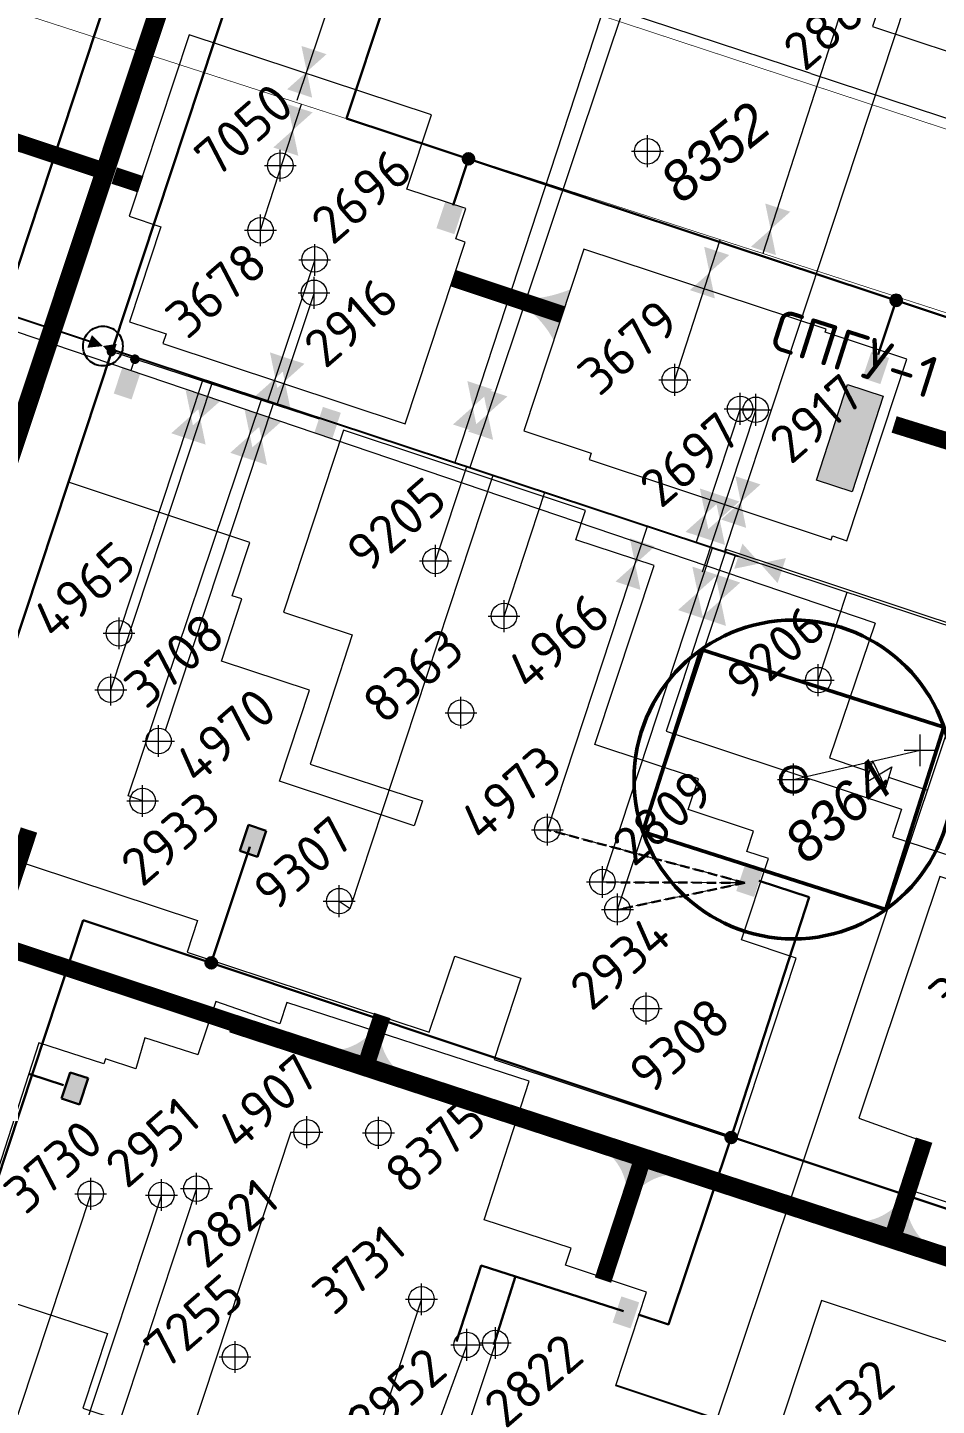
# Model space of a CAD drawing. Header units: millimetres. Extents: x 519 to 9564855, y -810 to 5021775.
# Drawn here: x 9543200.9 to 9543486.1, y 4998048.5 to 4998480.7 of the extents above; entities that cross this region are included whole.
import ezdxf

# ---------------------------------------------------------------- set-up
doc = ezdxf.new("R2010")
doc.units = ezdxf.units.MM
doc.header["$LTSCALE"] = 2
doc.header["$MEASUREMENT"] = 0
doc.header["$PDMODE"] = 2
doc.header["$PDSIZE"] = 5
doc.linetypes.add('92051501$0$DASHED', pattern=[0.75, 0.5, -0.25])
doc.linetypes.add('92051501$0$GROUND2', pattern=[35, 25, -10])
for name, color, linetype in [('160 скважин на 2012 год', 7, 'Continuous'), ('Existing roads', 41, 'Continuous'), ('Future Roads', 44, 'Continuous'), ('Gaz', 4, 'Continuous'), ('new 100 wells', 131, 'Continuous'), ('OilColl&Flowlines', 3, 'Continuous'), ('Stage 11.Object 3.Frame&Text', 7, 'Continuous'), ('Stage 12 wells.Text&Frame', 52, 'Continuous'), ('Скважины  2018 года', 7, 'Continuous'), ('Скважины - Конфликты наземки', 92, 'Continuous'), ('Скважины 2019г.', 241, 'Continuous'), ('Скважины на 2016 год.', 40, 'Continuous'), ('Скважины на 2020 год', 140, 'Continuous'), ('Скважины на 2021 год', 7, 'Continuous'), ('Скважины на 2025 год _ОСМОТР', 5, 'Continuous')]:
    doc.layers.add(name, color=color, linetype=linetype)
for name, color, linetype, lineweight in [('160 скважин на2012 год.Выкидные линии', 5, 'Continuous', 30), ('PPLINE_GAS', 4, 'GAS_LINE', 30), ('Stage 11.Object 2.Frame&Text', 26, 'Continuous', 53), ('WELLS', 7, 'Continuous', 5), ('WELLS(drilled after 2000y)', 6, 'Continuous', 40), ('Скважины на 2024 год-125', 10, 'Continuous', 40), ('Скважины на 2026', 222, 'Continuous', 50), ('Скважины на 2026 доп.', 222, 'Continuous', 50), ('Электро', 1, 'Continuous', 30), ('Электроснаб', 1, 'Continuous', 18), ('Электроснабжене', 1, 'Continuous', 18)]:
    doc.layers.add(name, color=color, linetype=linetype, lineweight=lineweight)
doc.styles.add('92051501$0$STANDARD', font='simplex.shx')
doc.styles.add('Elect', font='isocpeur.ttf')
doc.styles.add('GeoApp', font='', dxfattribs={"height": 1})
doc.styles.add('Line_GUGK', font='')
doc.styles.get('GeoApp').set_extended_font_data('D431', italic=True)
doc.styles.get('Line_GUGK').set_extended_font_data('Bm431', italic=True)
doc.linetypes.add('GAS_LINE', pattern='A,0.5,-0.2,["G",92051501$0$STANDARD,S=0.1,R=0,X=-0.1,Y=-0.05],-0.05', length=0.75)

msp = doc.modelspace()

# ---------------------------------------------------------------- hatches: boundary and pattern name
at = {"linetype": 'ByBlock', "lineweight": 0, "ltscale": 80}
msp.add_hatch(color=1, dxfattribs=at).paths.add_polyline_path([(9543458.36773, 4998368.71479), (9543448.45227, 4998338.74801), (9543459.65861, 4998335.10685), (9543469.41247, 4998365.12613)])
at = {"layer": 'Existing roads', "lineweight": 0}
h = msp.add_hatch(color=256, dxfattribs=at)
h.paths.add_polyline_path([(9543309.96313, 4998164.5819), (9543311.55037, 4998163.98514, 0.155118741), (9543316.08302, 4998154.44813), (9543307.52742, 4998157.20127)])
h.paths.add_polyline_path([(9543308.43743, 4998165.15553), (9543309.96313, 4998164.5819), (9543307.52742, 4998157.20127), (9543298.73149, 4998160.03175, 0.161550784)])
h = msp.add_hatch(color=256, dxfattribs=at)
h.paths.add_polyline_path([(9543475.24543, 4998110.8982), (9543476.83266, 4998110.30144, 0.155118741), (9543481.36532, 4998100.76443), (9543472.80972, 4998103.51757)])
h.paths.add_polyline_path([(9543473.71972, 4998111.47183), (9543475.24543, 4998110.8982), (9543472.80972, 4998103.51757), (9543464.01379, 4998106.34805, 0.161550784)])
at = {"layer": 'Future Roads', "linetype": 'ByBlock', "lineweight": 0, "ltscale": 25}
h = msp.add_hatch(color=256, dxfattribs=at)
edge = h.paths.add_edge_path()
edge.add_line((9543359.63275, 4998390.81828), (9543361.34405, 4998395.88195))
edge.add_arc((9543355.40924, 4998436.87204), 41.4175, 278.2383989, 292.7308817)
edge.add_line((9543371.4131, 4998398.67144), (9543366.14181, 4998382.28605))
edge.add_arc((9543339.7998, 4998368.93922), 29.53031, 26.8701738, 47.8083035)
at = {"layer": 'Future Roads', "lineweight": 0}
h = msp.add_hatch(color=256, dxfattribs=at)
h.paths.add_polyline_path([(9543390.46565, 4998116.24794), (9543388.87841, 4998116.84471, 0.155118741), (9543384.34576, 4998126.38172), (9543392.90136, 4998123.62858)])
h.paths.add_polyline_path([(9543391.99135, 4998115.67432), (9543390.46565, 4998116.24794), (9543392.90136, 4998123.62858), (9543401.69729, 4998120.7981, 0.161550784)])
at = {"layer": 'Электро'}
h = msp.add_hatch(color=256, dxfattribs=at)
edge = h.paths.add_edge_path()
edge.add_arc((9543339.28085, 4998439.53695), 1.80448, 0, 360)
for points in [[(9543329.19657, 4998417.75082), (9543334.80881, 4998415.89383), (9543337.51604, 4998424.07569), (9543331.9038, 4998425.93267)], [(9543462.89399, 4998370.72975), (9543468.50622, 4998368.87277), (9543471.21345, 4998377.05462), (9543465.60121, 4998378.91161)], [(9543267.47844, 4998222.45396), (9543273.09068, 4998220.59697), (9543275.7979, 4998228.77883), (9543270.18567, 4998230.63582)], [(9543423.28254, 4998209.84244), (9543428.89477, 4998207.98545), (9543431.602, 4998216.16731), (9543425.98976, 4998218.0243)], [(9543211.57085, 4998144.80227), (9543217.18308, 4998142.94529), (9543219.89031, 4998151.12715), (9543214.27808, 4998152.98413)], [(9543384.50748, 4998074.50887), (9543390.11971, 4998072.65189), (9543392.82694, 4998080.83375), (9543387.21471, 4998082.69073)]]:
    msp.add_hatch(color=256, dxfattribs=at).paths.add_polyline_path(points)
h = msp.add_hatch(color=256, dxfattribs=at)
edge = h.paths.add_edge_path()
edge.add_arc((9543473.44508, 4998395.12356), 1.80448, 0, 360)
h = msp.add_hatch(color=256, dxfattribs=at)
edge = h.paths.add_edge_path()
edge.add_arc((9543258.53981, 4998187.34819), 1.80448, 0, 360)
h = msp.add_hatch(color=256, dxfattribs=at)
edge = h.paths.add_edge_path()
edge.add_arc((9543421.69173, 4998132.52297), 1.80448, 0, 360)
at = {"layer": 'Электроснаб', "linetype": '92051501$0$DASHED', "lineweight": 0}
h = msp.add_hatch(color=1, dxfattribs=at)
edge = h.paths.add_edge_path()
edge.add_arc((9543339.28085, 4998439.53695), 1.80448, 0, 360)
for points in [[(9543329.19657, 4998417.75082), (9543334.80881, 4998415.89383), (9543337.51604, 4998424.07569), (9543331.9038, 4998425.93267)], [(9543462.89399, 4998370.72975), (9543468.50622, 4998368.87277), (9543471.21345, 4998377.05462), (9543465.60121, 4998378.91161)], [(9543267.47844, 4998222.45396), (9543273.09068, 4998220.59697), (9543275.7979, 4998228.77883), (9543270.18567, 4998230.63582)], [(9543423.28254, 4998209.84244), (9543428.89477, 4998207.98545), (9543431.602, 4998216.16731), (9543425.98976, 4998218.0243)], [(9543211.57085, 4998144.80227), (9543217.18308, 4998142.94529), (9543219.89031, 4998151.12715), (9543214.27808, 4998152.98413)], [(9543384.50748, 4998074.50887), (9543390.11971, 4998072.65189), (9543392.82694, 4998080.83375), (9543387.21471, 4998082.69073)]]:
    msp.add_hatch(color=1, dxfattribs=at).paths.add_polyline_path(points)
h = msp.add_hatch(color=1, dxfattribs=at)
edge = h.paths.add_edge_path()
edge.add_arc((9543473.44508, 4998395.12356), 1.80448, 0, 360)
h = msp.add_hatch(color=1, dxfattribs=at)
edge = h.paths.add_edge_path()
edge.add_arc((9543258.53981, 4998187.34819), 1.80448, 0, 360)
h = msp.add_hatch(color=1, dxfattribs=at)
edge = h.paths.add_edge_path()
edge.add_arc((9543421.69173, 4998132.52297), 1.80448, 0, 360)
at = {"layer": 'Электроснабжене', "linetype": '92051501$0$DASHED', "lineweight": 0}
h = msp.add_hatch(color=1, dxfattribs=at)
edge = h.paths.add_edge_path()
edge.add_arc((9543339.28085, 4998439.53695), 1.80448, 0, 360)
for points in [[(9543329.19657, 4998417.75082), (9543334.80881, 4998415.89383), (9543337.51604, 4998424.07569), (9543331.9038, 4998425.93267)], [(9543462.89399, 4998370.72975), (9543468.50622, 4998368.87277), (9543471.21345, 4998377.05462), (9543465.60121, 4998378.91161)], [(9543227.94206, 4998365.91136), (9543233.55429, 4998364.05437), (9543236.26152, 4998372.23623), (9543230.64929, 4998374.09322)], [(9543290.87248, 4998353.5346), (9543296.48471, 4998351.67761), (9543299.19194, 4998359.85947), (9543293.5797, 4998361.71646)], [(9543267.47844, 4998222.45396), (9543273.09068, 4998220.59697), (9543275.7979, 4998228.77883), (9543270.18567, 4998230.63582)], [(9543423.28254, 4998209.84244), (9543428.89477, 4998207.98545), (9543431.602, 4998216.16731), (9543425.98976, 4998218.0243)], [(9543211.57085, 4998144.80227), (9543217.18308, 4998142.94529), (9543219.89031, 4998151.12715), (9543214.27808, 4998152.98413)], [(9543384.50748, 4998074.50887), (9543390.11971, 4998072.65189), (9543392.82694, 4998080.83375), (9543387.21471, 4998082.69073)]]:
    msp.add_hatch(color=1, dxfattribs=at).paths.add_polyline_path(points)
h = msp.add_hatch(color=1, dxfattribs=at)
edge = h.paths.add_edge_path()
edge.add_arc((9543473.44508, 4998395.12356), 1.80448, 0, 360)
h = msp.add_hatch(color=1, dxfattribs=at)
edge = h.paths.add_edge_path()
edge.add_arc((9543258.53981, 4998187.34819), 1.80448, 0, 360)
h = msp.add_hatch(color=1, dxfattribs=at)
edge = h.paths.add_edge_path()
edge.add_arc((9543421.69173, 4998132.52297), 1.80448, 0, 360)

# ---------------------------------------------------------------- linework, layer by layer
at = {"color": 0, "linetype": 'ByBlock', "lineweight": 0, "ltscale": 80}
msp.add_lwpolyline([(9543448.45227, 4998338.74801), (9543458.20612, 4998368.7673), (9543469.41247, 4998365.12613), (9543459.65861, 4998335.10685)], close=True, dxfattribs=at)
at = {"layer": '160 скважин на 2012 год', "color": 3, "linetype": 'ByBlock', "lineweight": 0, "ltscale": 80}
msp.add_line((9543237, 4998238.1), (9543232.47927, 4998239.6663), dxfattribs=at)
at = {"layer": '160 скважин на 2012 год', "color": 0, "linetype": 'ByBlock', "lineweight": 0}
for points, elevation in [([(9543242.69578, 4998418.21707), (9543232.91572, 4998388.42617), (9543244.39167, 4998384.62898)], 0.00005), ([(9543451.17645, 4998385.20673), (9543451.45805, 4998386.0578), (9543375.47753, 4998411.19838), (9543356.62209, 4998354.21299), (9543377.75768, 4998347.2196)], 0.00006), ([(9543542.68152, 4998191.25137), (9543544.07274, 4998195.40627), (9543487.15487, 4998214.46457), (9543461.74381, 4998138.57407), (9543480.02401, 4998132.06402), (9543480.02401, 4998132.06402)], 0.00005), ([(9543224.80986, 4998155.63784), (9543204.45535, 4998162.24578), (9543179.74326, 4998086.12481), (9543226.01458, 4998071.09832), (9543226.01458, 4998071.09832)], 0.00005), ([(9543369.64777, 4998092.45004), (9543371.42814, 4998097.83072), (9543344.18275, 4998106.68328)], 0.00005), ([(9543501.37788, 4998045.63567), (9543506.97621, 4998062.54533), (9543449.99407, 4998081.41058), (9543424.84041, 4998005.43439), (9543441.22174, 4998000.01097)], 0.00005)]:
    msp.add_lwpolyline(points, dxfattribs=dict(at, elevation=elevation))
msp.add_lwpolyline([(9543261.80304, 4998281.97241), (9543268.08502, 4998301.49599), (9543265.1286, 4998302.47863)], dxfattribs=at)
for centre in [(9543274, 4998417.1), (9543404, 4998370.2), (9543227, 4998273), (9543220.7, 4998114.9), (9543324.5, 4998081.8)]:
    msp.add_circle(centre, 4, dxfattribs=at)
for p in [(9543274, 4998417.1), (9543404, 4998370.2), (9543227, 4998273), (9543220.7, 4998114.9), (9543324.5, 4998081.8)]:
    msp.add_point(p, dxfattribs=at)
at = {"layer": '160 скважин на2012 год.Выкидные линии', "color": 3, "linetype": 'ByBlock', "lineweight": 0, "ltscale": 80}
for points in [[(9543227, 4998273), (9543258.89101, 4998369.4448)], [(9543220.7, 4998114.9), (9543185.13604, 4998007.41767)]]:
    msp.add_lwpolyline(points, dxfattribs=at)
at = {"layer": 'DEFPOINTS', "color": 1, "lineweight": 0, "ltscale": 80}
for p in [(9543429.4, 4998360.8), (9543381.3, 4998212.7), (9543386, 4998204.1), (9543338.7, 4998067.5), (9543347.7, 4998068.1)]:
    msp.add_point(p, dxfattribs=at)
at = {"layer": 'Existing roads', "linetype": 'ByBlock', "lineweight": 0, "const_width": 6, "flags": 128}
msp.add_lwpolyline([(9543149.16645, 4998206.98529), (9543294.22762, 4998643.00735)], dxfattribs=at)
at = {"layer": 'Existing roads', "lineweight": 0, "const_width": 5.4, "flags": 128}
for points in [[(9543265.07276, 4998168.63399), (9542338.03945, 4998475.27355)], [(9543201.35479, 4998228.99582), (9543189.64067, 4998193.5931)], [(9543265.07276, 4998168.63399), (9543712.48361, 4998022.45136)], [(9543312.18559, 4998170.82571), (9543306.99426, 4998154.93697)]]:
    msp.add_lwpolyline(points, dxfattribs=at)
for points, elevation in [([(9543265.01032, 4998168.11782), (9543712.31799, 4998021.95083)], 0), ([(9543482.23211, 4998131.7138), (9543472.1303, 4998100.4371)], 0.00005)]:
    msp.add_lwpolyline(points, dxfattribs=dict(at, elevation=elevation))
at = {"layer": 'Future Roads', "lineweight": 0, "const_width": 5.4}
for points in [[(9543223.00693, 4998436.3057), (9543190.52063, 4998447.05483)], [(9543236.41341, 4998431.51356), (9543228.09822, 4998434.27467)], [(9543368.6844, 4998390.66801), (9543334.40906, 4998402.10537)], [(9543514.57188, 4998343.23573), (9543472.81093, 4998356.21443)]]:
    msp.add_lwpolyline(points, dxfattribs=at)
at = {"layer": 'Future Roads', "lineweight": 0, "const_width": 5.4, "flags": 128}
msp.add_lwpolyline([(9543393.1509, 4998123.50082), (9543381.45874, 4998087.82919)], dxfattribs=at)
at = {"layer": 'Gaz', "linetype": 'GAS_LINE', "lineweight": 0, "ltscale": 15}
for p, q in [((9543387.36108, 4997954.86772, 0.16208), (9543559.26196, 4998468.62377)), ((9543471.09342, 4998245.54807, 0.08222), (9543483.24942, 4998241.44692, 0.07167))]:
    msp.add_line(p, q, dxfattribs=at)
at = {"layer": 'Gaz', "linetype": 'GAS_LINE', "lineweight": 0}
for p, q in [((9543466.02672, 4998250.65278, -0.07904), (9543464.045, 4998244.05452, 0.24348)), ((9543464.045, 4998244.05452, 0.24348), (9543472.08428, 4998248.8472, -0.07904)), ((9543466.02672, 4998250.65278, -0.07904), (9543470.10256, 4998242.24894, 0.24348)), ((9543472.08428, 4998248.8472, -0.07904), (9543470.10256, 4998242.24894, 0.24348))]:
    msp.add_line(p, q, dxfattribs=at)
at = {"layer": 'new 100 wells', "color": 0, "linetype": 'ByBlock', "lineweight": 0}
for points in [[(9543408.23414, 4998235.40014), (9543411.41798, 4998245.02241), (9543378.93798, 4998255.76945)], [(9543324.85182, 4998238.17082), (9543322.25391, 4998230.31933)]]:
    msp.add_lwpolyline(points, dxfattribs=at)
msp.add_circle((9543364, 4998229.1), 4, dxfattribs=at)
msp.add_point((9543364, 4998229.1), dxfattribs=at)
at = {"layer": 'OilColl&Flowlines', "lineweight": 25}
msp.add_line((9543220.35647, 4998382.2503), (9541918.21739, 4998812.69681), dxfattribs=at)
at = {"layer": 'OilColl&Flowlines', "lineweight": 0, "ltscale": 40}
for p, q in [((9543317.8, 4998554.4), (9543285.41041, 4998457.80537)), ((9543464, 4998510), (9543431.6006, 4998409.8515)), ((9543274, 4998417.1), (9543286.80921, 4998456.69402, -24.6293))]:
    msp.add_line(p, q, dxfattribs=at)
at = {"layer": 'OilColl&Flowlines', "color": 3, "linetype": 'ByBlock', "lineweight": 0, "ltscale": 25}
for p, q in [((9543399.12166, 4998520.1745), (9543339.67751, 4998342.73146)), ((9543390.83671, 4998514.93609), (9543334.95938, 4998344.29158)), ((9543291, 4998407.8), (9543276.32176, 4998363.68105)), ((9543290.8, 4998397.5), (9543279.26954, 4998362.65353)), ((9543232.47927, 4998239.6663), (9543274.45971, 4998364.29676)), ((9543424.5, 4998361.1), (9543410.67952, 4998319.26307)), ((9543429.4, 4998360.8), (9543412.55936, 4998309.90142)), ((9543381.3, 4998212.7), (9543415.83092, 4998317.55012)), ((9543386, 4998204.1), (9543423.02403, 4998315.1716)), ((9543253.9, 4998116.5), (9543214.67219, 4997997.64469)), ((9543242.9, 4998114.5), (9543205.26466, 4998000.75748)), ((9543338.7, 4998067.5), (9543302.41576, 4997968.61194)), ((9543347.7, 4998068.1), (9543313.26626, 4997965.02199))]:
    msp.add_line(p, q, dxfattribs=at)
at = {"layer": 'OilColl&Flowlines', "linetype": 'ByBlock', "lineweight": 0}
for p, q in [((9543476.4, 4998488.2), (9543419.56375, 4998316.3158)), ((9543244.15717, 4998260.29182), (9543278.1451, 4998363.07813)), ((9543364, 4998229.1), (9543395.47334, 4998324.28168)), ((9543423.83886, 4998314.90217), (9543837.70134, 4998177.96416))]:
    msp.add_line(p, q, dxfattribs=at)
at = {"layer": 'OilColl&Flowlines', "linetype": 'ByBlock', "lineweight": 0, "ltscale": 200}
msp.add_line((9543404, 4998370.2), (9543418.2167, 4998414.14466, -0.00001), dxfattribs=at)
at = {"layer": 'OilColl&Flowlines', "linetype": '92051501$0$GROUND2', "lineweight": -2, "ltscale": 50}
msp.add_line((9543228.22047, 4998379.51508), (9543423.83886, 4998314.90217), dxfattribs=at)
at = {"layer": 'OilColl&Flowlines', "lineweight": 0, "ltscale": 50}
for p, q in [((9543302.07932, 4998204.38697), (9543346.96897, 4998340.29235)), ((9543328.9, 4998313.4), (9543338.70522, 4998343.05296)), ((9543350.4, 4998296.1), (9543363.23629, 4998334.91925)), ((9543449, 4998276), (9543458.11889, 4998303.55966)), ((9543298.7, 4998206.7), (9543302.07932, 4998204.38697))]:
    msp.add_line(p, q, dxfattribs=at)
at = {"layer": 'OilColl&Flowlines', "color": 3, "linetype": 'ByBlock', "lineweight": 0, "ltscale": 50}
msp.add_line((9543283.5, 4998134.2), (9543235.98314, 4997990.59329), dxfattribs=at)
at = {"layer": 'OilColl&Flowlines', "color": 3, "linetype": 'ByBlock', "lineweight": 0, "ltscale": 80}
msp.add_line((9543324.5, 4998081.8), (9543288.56459, 4997973.19504), dxfattribs=at)
at = {"layer": 'OilColl&Flowlines', "color": 3, "linetype": 'ByBlock', "lineweight": 0, "ltscale": 80, "const_width": 0.2, "elevation": -24.6293}
msp.add_lwpolyline([(9545374.20897, 4997781.38398), (9542535.24084, 4998699.83943)], dxfattribs=at)
at = {"layer": 'OilColl&Flowlines', "lineweight": -2}
msp.add_lwpolyline([(9543228.22047, 4998379.51508, 4.19757, 0, 0), (9543224.54236, 4998380.79438, 0, 4.19757, 0), (9543220.35647, 4998382.2503, 4.19757, 4.19757, 0)], format="xyseb", dxfattribs=at)
at = {"layer": 'OilColl&Flowlines', "linetype": '92051501$0$GROUND2', "lineweight": -2, "ltscale": 50}
msp.add_circle((9543224.54236, 4998380.79438), 6.22719, dxfattribs=at)
at = {"layer": 'OilColl&Flowlines', "color": 3, "lineweight": 0}
for points in [[(9543294.70507, 4998472.33617, -24.6293), (9543288.52504, 4998466.8316, -24.6293), (9543286.84796, 4998474.93594, -24.6293)], [(9543290.20213, 4998458.72726, -24.6293), (9543282.34502, 4998461.32703, -24.6293), (9543288.52504, 4998466.8316, -24.6293)], [(9543290.3592, 4998454.08101, -24.6293), (9543284.17918, 4998448.57644, -24.6293), (9543282.50209, 4998456.68078, -24.6293)], [(9543285.85626, 4998440.4721, -24.6293), (9543277.99915, 4998443.07188, -24.6293), (9543284.17918, 4998448.57644, -24.6293)], [(9543440.23114, 4998422.93085, -24.6293), (9543434.05112, 4998417.42628, -24.6293), (9543432.37403, 4998425.53062, -24.6293)], [(9543435.7282, 4998409.32194, -24.6293), (9543427.87109, 4998411.92172, -24.6293), (9543434.05112, 4998417.42628, -24.6293)], [(9543421.0638, 4998409.34708, -24.62931), (9543414.88378, 4998403.84251, -24.62931), (9543413.2067, 4998411.94685, -24.62931)], [(9543416.56086, 4998395.73817, -24.62931), (9543408.70376, 4998398.33794, -24.62931), (9543414.88378, 4998403.84251, -24.62931)], [(9543284.82695, 4998376.21164), (9543278.64693, 4998370.70707), (9543276.96985, 4998378.81141)], [(9543287.79023, 4998375.23094), (9543281.61021, 4998369.72637), (9543279.93313, 4998377.83071)], [(9543280.32401, 4998362.60273), (9543272.4669, 4998365.2025), (9543278.64693, 4998370.70707)], [(9543283.28729, 4998361.62203), (9543275.43019, 4998364.22181), (9543281.61021, 4998369.72637)], [(9543346.75965, 4998367.21104), (9543340.57963, 4998361.70648), (9543338.90254, 4998369.81082)], [(9543258.3468, 4998364.45101), (9543252.16678, 4998358.94645), (9543250.48969, 4998367.05079)], [(9543261.27898, 4998363.48144), (9543255.09896, 4998357.97688), (9543253.42188, 4998366.08122)], [(9543351.47209, 4998364.99569), (9543345.29207, 4998359.49112), (9543343.61499, 4998367.59546)], [(9543342.25671, 4998353.60214), (9543334.3996, 4998356.20191), (9543340.57963, 4998361.70648)], [(9543253.84386, 4998350.84211), (9543245.98675, 4998353.44188), (9543252.16678, 4998358.94645)], [(9543256.77604, 4998349.87254), (9543248.91893, 4998352.47231), (9543255.09896, 4998357.97688)], [(9543276.8451, 4998358.33426), (9543270.66508, 4998352.82969), (9543268.98799, 4998360.93403)], [(9543346.96915, 4998351.38678), (9543339.11205, 4998353.98656), (9543345.29207, 4998359.49112)], [(9543272.34216, 4998344.72535), (9543264.48505, 4998347.32512), (9543270.66508, 4998352.82969)], [(9543419.71253, 4998333.5302), (9543413.53251, 4998328.02563), (9543411.85543, 4998336.12997)], [(9543424.23989, 4998332.0342), (9543418.05987, 4998326.52964), (9543416.38278, 4998334.63398)], [(9543415.20959, 4998319.92129), (9543407.35249, 4998322.52106), (9543413.53251, 4998328.02563)], [(9543419.73695, 4998318.4253), (9543411.87984, 4998321.02507), (9543418.05987, 4998326.52964)], [(9543417.35888, 4998308.99704), (9543411.17886, 4998303.49248), (9543409.50177, 4998311.59682)], [(9543424.55201, 4998306.61664), (9543418.37199, 4998301.11207), (9543416.6949, 4998309.21641)], [(9543412.85594, 4998295.38814), (9543404.99883, 4998297.98791), (9543411.17886, 4998303.49248)], [(9543420.04907, 4998293.00773), (9543412.19196, 4998295.6075), (9543418.37199, 4998301.11207)]]:
    msp.add_solid(points, dxfattribs=at)
at = {"layer": 'OilColl&Flowlines', "lineweight": 0}
for points in [[(9543280.53828, 4998357.11658), (9543274.35825, 4998351.61201), (9543272.68117, 4998359.71635)], [(9543276.03534, 4998343.50767), (9543268.17823, 4998346.10745), (9543274.35825, 4998351.61201)], [(9543430.89344, 4998337.38006), (9543424.71342, 4998331.8755), (9543423.03633, 4998339.97984)], [(9543426.3905, 4998323.77115), (9543418.53339, 4998326.37093), (9543424.71342, 4998331.8755)], [(9543422.64473, 4998310.93865), (9543425.24451, 4998318.79575), (9543430.74907, 4998312.61573)], [(9543436.25364, 4998306.43571), (9543430.74907, 4998312.61573), (9543438.85341, 4998314.29281)]]:
    msp.add_solid(points, dxfattribs=at)
at = {"layer": 'OilColl&Flowlines', "linetype": 'ByBlock', "lineweight": 0}
for points in [[(9543397.73414, 4998317.93374), (9543391.55412, 4998312.42917), (9543389.87703, 4998320.53351)], [(9543393.2312, 4998304.32483), (9543385.37409, 4998306.9246), (9543391.55412, 4998312.42917)]]:
    msp.add_solid(points, dxfattribs=at)
at = {"layer": 'PPLINE_GAS', "color": 4, "linetype": 'GAS_LINE', "lineweight": 0, "ltscale": 15}
for p, q in [((9543466.85717, 4998293.90202), (9542976.12757, 4998460.17428)), ((9543466.85717, 4998293.90202), (9543452.50985, 4998251.59712, 0.05944)), ((9543452.50985, 4998251.59712, 0.05944), (9543465.03586, 4998247.35365, 0.08222))]:
    msp.add_line(p, q, dxfattribs=at)
at = {"layer": 'Stage 11.Object 2.Frame&Text', "color": 0, "linetype": 'ByBlock', "lineweight": 0}
for points in [[(9543453.4566, 4998321.22795), (9543457.96255, 4998319.73701), (9543476.81798, 4998376.72241), (9543451.17645, 4998385.20673)], [(9543195.50514, 4998241.41825), (9543189.28202, 4998222.0776), (9543254.25796, 4998200.57823), (9543254.25796, 4998200.57823)], [(9543426.61699, 4998222.27273), (9543428.71798, 4998228.62241), (9543408.23414, 4998235.40014)], [(9543424.97169, 4998194.49581), (9543433.41798, 4998220.02241), (9543426.61699, 4998222.27273)], [(9543334.93819, 4998189.44092), (9543334.93819, 4998189.44092), (9543355.72831, 4998182.5042)], [(9543234.90473, 4998154.09735), (9543225.33745, 4998157.26299), (9543224.80986, 4998155.63784)], [(9543385.44405, 4998054.7856), (9543395.11798, 4998084.02241), (9543369.64777, 4998092.45004)]]:
    msp.add_lwpolyline(points, dxfattribs=at)
for centre in [(9543429.4, 4998360.8), (9543237, 4998238.1), (9543381.3, 4998212.7), (9543386, 4998204.1), (9543242.9, 4998114.5), (9543338.7, 4998067.5), (9543347.7, 4998068.1)]:
    msp.add_circle(centre, 4, dxfattribs=at)
for p in [(9543429.4, 4998360.8), (9543237, 4998238.1), (9543381.3, 4998212.7), (9543386, 4998204.1), (9543242.9, 4998114.5), (9543338.7, 4998067.5), (9543347.7, 4998068.1)]:
    msp.add_point(p, dxfattribs=at)
at = {"layer": 'Stage 11.Object 3.Frame&Text', "color": 0, "linetype": 'ByBlock', "lineweight": 0}
for points in [[(9543335.25648, 4998414.40231), (9543338.39792, 4998423.89645), (9543319.89374, 4998430.0248)], [(9543377.75768, 4998347.2196), (9543377.08202, 4998345.17759), (9543453.06255, 4998320.03701), (9543453.4566, 4998321.22795)]]:
    msp.add_lwpolyline(points, dxfattribs=at)
at = {"layer": 'Stage 11.Object 3.Frame&Text', "color": 0, "linetype": 'ByBlock', "lineweight": 0, "elevation": 0.00005}
msp.add_lwpolyline([(9543254.38833, 4998158.43129), (9543237.65535, 4998163.84578), (9543234.90473, 4998154.09735), (9543234.90473, 4998154.09735), (9543234.90473, 4998154.09735)], dxfattribs=at)
at = {"layer": 'Stage 11.Object 3.Frame&Text', "color": 0, "linetype": 'ByBlock', "lineweight": 0}
for centre in [(9543290.97994, 4998407.97405), (9543424.5, 4998361.1), (9543253.9, 4998116.5)]:
    msp.add_circle(centre, 4, dxfattribs=at)
for p in [(9543291, 4998407.8), (9543424.5, 4998361.1), (9543253.9, 4998116.5)]:
    msp.add_point(p, dxfattribs=at)
at = {"layer": 'Stage 12 wells.Text&Frame', "color": 0, "linetype": 'ByBlock', "lineweight": 0}
msp.add_lwpolyline([(9543244.39167, 4998384.62898), (9543243.38202, 4998381.57759), (9543319.36255, 4998356.43701), (9543338.21798, 4998413.42241), (9543335.25648, 4998414.40231)], dxfattribs=at)
msp.add_circle((9543290.8, 4998397.5), 4, dxfattribs=at)
msp.add_point((9543290.8, 4998397.5), dxfattribs=at)
at = {"layer": 'WELLS', "color": 6, "linetype": 'ByBlock', "lineweight": 0, "ltscale": 50, "const_width": 0.2}
msp.add_lwpolyline([(9543224.20002, 4998536.02591), (9544312.82962, 4998177.84122)], dxfattribs=at)
at = {"layer": 'WELLS(drilled after 2000y)', "color": 0, "linetype": 'ByBlock', "lineweight": 0}
msp.add_line((9543446.6747, 4998466.30852), (9543513.21532, 4998444.408, 0), dxfattribs=at)
msp.add_lwpolyline([(9543279.98248, 4998244.30618), (9543289.41798, 4998272.82241), (9543261.80304, 4998281.97241)], dxfattribs=at)
msp.add_circle((9543242, 4998256.9), 4, dxfattribs=at)
msp.add_point((9543242, 4998256.9), dxfattribs=at)
at = {"layer": 'Скважины  2018 года', "color": 3, "linetype": 'ByBlock', "lineweight": 0, "ltscale": 50}
msp.add_line((9543229.6, 4998290.7), (9543255.95883, 4998370.41437), dxfattribs=at)
at = {"layer": 'Скважины  2018 года', "color": 0, "linetype": 'ByBlock', "lineweight": 0}
msp.add_lwpolyline([(9543265.1286, 4998302.47863), (9543270.68502, 4998319.19599), (9543213.74765, 4998338.12049), (9543188.51498, 4998262.20401), (9543191.4714, 4998261.22137)], dxfattribs=at)
msp.add_circle((9543229.6, 4998290.7), 4, dxfattribs=at)
msp.add_point((9543229.6, 4998290.7), dxfattribs=at)
at = {"layer": 'Скважины - Конфликты наземки', "linetype": 'ByBlock', "lineweight": 0}
msp.add_circle((9543395.4, 4998441.9), 4, dxfattribs=at)
at = {"layer": 'Скважины - Конфликты наземки', "linetype": 'ByBlock', "lineweight": 0, "ltscale": 80}
msp.add_point((9543395.4, 4998441.9), dxfattribs=at)
at = {"layer": 'Скважины 2019г.', "color": 0, "linetype": 'ByBlock', "lineweight": 0}
msp.add_line((9543446.6747, 4998466.30852), (9543370.68031, 4998491.3039), dxfattribs=at)
for points in [[(9543319.89374, 4998430.0248), (9543327.60336, 4998453.30351), (9543251.65969, 4998478.45424), (9543232.79664, 4998421.49649), (9543242.69578, 4998418.21707)], [(9543322.25391, 4998230.31933), (9543279.98248, 4998244.30618)], [(9543254.25796, 4998200.57823), (9543250.98202, 4998190.6776), (9543326.96254, 4998165.53702), (9543334.93819, 4998189.44092)], [(9543280.07183, 4998168.24428), (9543280.07183, 4998168.24428), (9543259.95969, 4998175.25424), (9543254.32154, 4998158.4529)]]:
    msp.add_lwpolyline(points, dxfattribs=at)
for centre in [(9543280.2, 4998437.4), (9543298.7, 4998206.7), (9543288.5, 4998134.2)]:
    msp.add_circle(centre, 4, dxfattribs=at)
for p in [(9543280.2, 4998437.4), (9543350.4, 4998296.1), (9543298.7, 4998206.7), (9543288.5, 4998134.2)]:
    msp.add_point(p, dxfattribs=at)
at = {"layer": 'Скважины на 2016 год.', "color": 254, "lineweight": 0, "true_color": 0xfeeab9}
msp.add_lwpolyline([(9543465.98202, 4998481.07759), (9543541.96255, 4998455.93701), (9543560.81798, 4998512.92241), (9543484.83745, 4998538.06299)], close=True, dxfattribs=at)
at = {"layer": 'Скважины на 2020 год', "color": 0, "linetype": 'ByBlock', "lineweight": 0}
for points in [[(9543372.98019, 4998320.04152), (9543376.01798, 4998329.22241), (9543300.03745, 4998354.36299), (9543281.18202, 4998297.3776), (9543302.77972, 4998290.23131)], [(9543378.93798, 4998255.76945), (9543397.51798, 4998311.92241), (9543372.98019, 4998320.04152)], [(9543355.72831, 4998182.5042), (9543347.28202, 4998156.9776), (9543423.26254, 4998131.83702), (9543442.11798, 4998188.82241), (9543424.97169, 4998194.49581)], [(9543226.01603, 4998071.1027), (9543218.28202, 4998047.6776), (9543294.26254, 4998022.53702), (9543302.62922, 4998047.82301)]]:
    msp.add_lwpolyline(points, dxfattribs=at)
at = {"layer": 'Скважины на 2020 год', "color": 0, "lineweight": 0}
msp.add_lwpolyline([(9543493.23101, 4998283.09734), (9543496.11798, 4998291.82241), (9543420.13745, 4998316.96299), (9543401.28202, 4998259.9776), (9543475.11959, 4998235.54608)], dxfattribs=at)
at = {"layer": 'Скважины на 2020 год', "color": 0, "linetype": 'ByBlock', "lineweight": 0}
for centre in [(9543328.9, 4998313.4), (9543350.4, 4998296.1), (9543395, 4998173), (9543266, 4998063.7)]:
    msp.add_circle(centre, 4, dxfattribs=at)
at = {"layer": 'Скважины на 2020 год', "color": 0, "lineweight": 0}
msp.add_circle((9543449, 4998276), 4, dxfattribs=at)
at = {"layer": 'Скважины на 2020 год', "color": 0, "linetype": 'ByBlock', "lineweight": 0}
for p in [(9543328.9, 4998313.4), (9543395, 4998173)]:
    msp.add_point(p, dxfattribs=at)
at = {"layer": 'Скважины на 2020 год', "color": 0, "lineweight": 0, "ltscale": 50}
msp.add_point((9543449, 4998276), dxfattribs=at)
at = {"layer": 'Скважины на 2021 год', "color": 0, "linetype": 'ByBlock', "lineweight": 0}
msp.add_lwpolyline([(9543480.02401, 4998132.06402), (9543475.28202, 4998116.9776), (9543551.26254, 4998091.83702), (9543552.86115, 4998097.35738), (9543552.86115, 4998097.35738)], dxfattribs=at)
msp.add_point((9543266, 4998063.7), dxfattribs=at)
at = {"layer": 'Скважины на 2024 год-125', "color": 0, "linetype": 'ByBlock', "lineweight": 0}
for points in [[(9543302.77972, 4998290.23131), (9543289.58723, 4998249.62898), (9543324.85182, 4998238.17082)], [(9543475.11959, 4998235.54608), (9543472.28723, 4998226.82898), (9543548.37175, 4998202.10762), (9543566.91277, 4998259.17102), (9543493.23101, 4998283.09734)], [(9543344.18275, 4998106.68328), (9543358.31277, 4998150.17102), (9543282.22825, 4998174.89238), (9543280.0685, 4998168.24536)]]:
    msp.add_lwpolyline(points, dxfattribs=at)
for centre in [(9543336.9, 4998265.8), (9543311, 4998134)]:
    msp.add_circle(centre, 4, dxfattribs=at)
for p in [(9543336.9, 4998265.8), (9543311, 4998134)]:
    msp.add_point(p, dxfattribs=at)
at = {"layer": 'Скважины на 2025 год _ОСМОТР', "color": 0, "linetype": 'ByBlock', "lineweight": -2}
msp.add_lwpolyline([(9543346.84149, 4998033.19397), (9543331.9275, 4997988.25593), (9543388.8733, 4997969.35682), (9543414.07211, 4998045.28455), (9543385.44405, 4998054.7856)], dxfattribs=at)
at = {"layer": 'Скважины на 2026', "linetype": 'ByBlock', "ltscale": 50}
msp.add_lwpolyline([(9543393.99913, 4998228.40257), (9543470.22178, 4998204.11044), (9543488.44087, 4998261.27743), (9543412.21822, 4998285.56956)], close=True, dxfattribs=at)
msp.add_circle((9543441.22, 4998244.84), 50, dxfattribs=at)
at = {"layer": 'Скважины на 2026', "linetype": 'ByBlock'}
msp.add_circle((9543441.22, 4998244.84), 4, dxfattribs=at)
at = {"layer": 'Скважины на 2026', "linetype": 'ByBlock', "lineweight": 0}
for p in [(9543481, 4998254), (9543441.22, 4998244.84)]:
    msp.add_point(p, dxfattribs=at)
at = {"layer": 'Скважины на 2026 доп.', "lineweight": 5}
msp.add_line((9543441.22, 4998244.84), (9543481, 4998254), dxfattribs=at)
at = {"layer": 'Электро'}
for p, q in [((9543137.1953, 4998222.36816), (9543269.95514, 4998623.59848)), ((9543133.4, 4998095.6, 0), (9543304.60168, 4998612.65774)), ((9543270.18592, 4998230.63656), (9543267.47869, 4998222.4547)), ((9543275.79815, 4998228.77957), (9543270.18592, 4998230.63656)), ((9543273.09092, 4998220.59772), (9543275.79815, 4998228.77957)), ((9543267.47869, 4998222.4547), (9543273.09092, 4998220.59772)), ((9543175.84346, 4998072.36572), (9543218.31468, 4998200.66411)), ((9543218.31468, 4998200.66411), (9543865.48098, 4997984.60459)), ((9543214.27832, 4998152.98487), (9543211.5711, 4998144.80302)), ((9543219.89056, 4998151.12789), (9543214.27832, 4998152.98487)), ((9543217.18333, 4998142.94603), (9543219.89056, 4998151.12789)), ((9543211.5711, 4998144.80302), (9543217.18333, 4998142.94603))]:
    msp.add_line(p, q, dxfattribs=at)
at = {"layer": 'Электро', "ltscale": 25}
for p, q in [((9543301.01368, 4998452.20482), (9543313.17173, 4998488.94922)), ((9544061.53134, 4998200.44496), (9543301.01368, 4998452.20482)), ((9543334.47334, 4998425.00761), (9543339.28085, 4998439.53695)), ((9543467.81466, 4998378.10721), (9543473.44508, 4998395.12356)), ((9543212.1591, 4998148.96799), (9543201.62513, 4998152.3629)), ((9543402.00033, 4998073.92425), (9543421.69172, 4998132.52297)), ((9543392.48988, 4998077.01477), (9543402.00033, 4998073.92425))]:
    msp.add_line(p, q, dxfattribs=at)
at = {"layer": 'Электро', "ltscale": 0.5}
msp.add_line((9543270.69626, 4998223.67646), (9543258.53981, 4998187.34819), dxfattribs=at)
at = {"layer": 'Электро', "ltscale": 7.5}
for p, q in [((9543446.18435, 4998207.90352), (9543430.4568, 4998213.01372)), ((9543421.69173, 4998132.52297), (9543446.18435, 4998207.90352))]:
    msp.add_line(p, q, dxfattribs=at)
at = {"layer": 'Электро', "ltscale": 2}
for p, q in [((9543343.23428, 4998092.40367), (9543335.5, 4998068.6)), ((9543387.87767, 4998078.08746), (9543343.23428, 4998092.40367)), ((9543354.05236, 4998089.05342), (9543347.1926, 4998067.55508))]:
    msp.add_line(p, q, dxfattribs=at)
at = {"layer": 'Электро'}
for centre in [(9543339.28085, 4998439.53695), (9543473.44508, 4998395.12356), (9543258.53981, 4998187.34819), (9543421.69173, 4998132.52297)]:
    msp.add_circle(centre, 1.80448, dxfattribs=at)
at = {"layer": 'Электроснаб', "color": 1, "linetype": 'ByBlock', "lineweight": 0}
for p, q in [((9543137.1953, 4998222.36816), (9543272.72524, 4998631.97035)), ((9543133.4, 4998095.6, 0), (9543307.11062, 4998620.59285, 0)), ((9543175.84346, 4998072.36572), (9543218.31468, 4998200.66411)), ((9543218.31468, 4998200.66411), (9543865.48098, 4997984.60459))]:
    msp.add_line(p, q, dxfattribs=at)
at = {"layer": 'Электроснаб', "color": 1, "linetype": '92051501$0$DASHED', "lineweight": 0, "ltscale": 25}
for p, q in [((9543301.01368, 4998452.20482), (9543313.17173, 4998488.94922)), ((9544061.53134, 4998200.44496), (9543301.01368, 4998452.20482)), ((9543334.47334, 4998425.00761), (9543339.28085, 4998439.53695)), ((9543467.81466, 4998378.10721), (9543473.44508, 4998395.12356)), ((9543212.1591, 4998148.96799), (9543201.62513, 4998152.3629)), ((9543402.00033, 4998073.92425), (9543421.69172, 4998132.52297)), ((9543392.48988, 4998077.01477), (9543402.00033, 4998073.92425))]:
    msp.add_line(p, q, dxfattribs=at)
at = {"layer": 'Электроснаб', "color": 1, "linetype": '92051501$0$DASHED', "lineweight": 0}
for p, q in [((9543270.18592, 4998230.63656), (9543267.47869, 4998222.4547)), ((9543275.79815, 4998228.77957), (9543270.18592, 4998230.63656)), ((9543273.09092, 4998220.59772), (9543275.79815, 4998228.77957)), ((9543267.47869, 4998222.4547), (9543273.09092, 4998220.59772)), ((9543214.27832, 4998152.98487), (9543211.5711, 4998144.80302)), ((9543219.89056, 4998151.12789), (9543214.27832, 4998152.98487)), ((9543217.18333, 4998142.94603), (9543219.89056, 4998151.12789)), ((9543211.5711, 4998144.80302), (9543217.18333, 4998142.94603))]:
    msp.add_line(p, q, dxfattribs=at)
at = {"layer": 'Электроснаб', "color": 1, "linetype": '92051501$0$DASHED', "lineweight": 0, "ltscale": 2}
for p, q in [((9543426.0188, 4998212.42576), (9543364, 4998229.1)), ((9543426.0188, 4998212.42576), (9543381.1, 4998212.6)), ((9543426.0188, 4998212.42576), (9543386.24833, 4998204.02709)), ((9543343.23428, 4998092.40367), (9543335.5, 4998068.6)), ((9543387.87767, 4998078.08746), (9543343.23428, 4998092.40367)), ((9543354.05236, 4998089.05342), (9543347.1926, 4998067.55508))]:
    msp.add_line(p, q, dxfattribs=at)
at = {"layer": 'Электроснаб', "color": 1, "linetype": '92051501$0$DASHED', "lineweight": 0, "ltscale": 0.5}
msp.add_line((9543270.69626, 4998223.67646), (9543258.53981, 4998187.34819), dxfattribs=at)
at = {"layer": 'Электроснаб', "color": 1, "linetype": '92051501$0$DASHED', "lineweight": 0, "ltscale": 7.5}
for p, q in [((9543446.18435, 4998207.90352), (9543430.4568, 4998213.01372)), ((9543421.69173, 4998132.52297), (9543446.18435, 4998207.90352))]:
    msp.add_line(p, q, dxfattribs=at)
at = {"layer": 'Электроснаб', "color": 1, "linetype": '92051501$0$DASHED', "lineweight": 0}
for centre in [(9543339.28085, 4998439.53695), (9543473.44508, 4998395.12356), (9543258.53981, 4998187.34819), (9543421.69173, 4998132.52297)]:
    msp.add_circle(centre, 1.80448, dxfattribs=at)
at = {"layer": 'Электроснабжене', "color": 1, "linetype": 'ByBlock', "lineweight": 0}
for p, q in [((9543149.70385, 4998260.17184), (9543272.72524, 4998631.97035)), ((9543133.4, 4998095.6, 0), (9543307.11062, 4998620.59285, 0)), ((9543175.84346, 4998072.36572), (9543218.31468, 4998200.66411)), ((9543218.31468, 4998200.66411), (9543865.48098, 4997984.60459))]:
    msp.add_line(p, q, dxfattribs=at)
at = {"layer": 'Электроснабжене', "color": 1, "linetype": '92051501$0$DASHED', "lineweight": 0, "ltscale": 25}
for p, q in [((9543301.01368, 4998452.20482), (9543313.17173, 4998488.94922)), ((9544061.53134, 4998200.44496), (9543301.01368, 4998452.20482)), ((9543334.47334, 4998425.00761), (9543339.28085, 4998439.53695)), ((9543467.81466, 4998378.10721), (9543473.44508, 4998395.12356)), ((9543212.1591, 4998148.96799), (9543201.62513, 4998152.3629)), ((9543402.00033, 4998073.92425), (9543421.69172, 4998132.52297)), ((9543392.48988, 4998077.01477), (9543402.00033, 4998073.92425))]:
    msp.add_line(p, q, dxfattribs=at)
at = {"layer": 'Электроснабжене', "color": 1, "lineweight": 0, "ltscale": 50}
for p, q in [((9543292.47759, 4998357.85802), (9543227.19497, 4998379.06963)), ((9543233.44492, 4998373.18867), (9543234.57648, 4998376.67123))]:
    msp.add_line(p, q, dxfattribs=at)
at = {"layer": 'Электроснабжене', "color": 1, "linetype": '92051501$0$DASHED', "lineweight": 0}
for p, q in [((9543270.18592, 4998230.63656), (9543267.47869, 4998222.4547)), ((9543275.79815, 4998228.77957), (9543270.18592, 4998230.63656)), ((9543273.09092, 4998220.59772), (9543275.79815, 4998228.77957)), ((9543267.47869, 4998222.4547), (9543273.09092, 4998220.59772)), ((9543214.27832, 4998152.98487), (9543211.5711, 4998144.80302)), ((9543219.89056, 4998151.12789), (9543214.27832, 4998152.98487)), ((9543217.18333, 4998142.94603), (9543219.89056, 4998151.12789)), ((9543211.5711, 4998144.80302), (9543217.18333, 4998142.94603))]:
    msp.add_line(p, q, dxfattribs=at)
at = {"layer": 'Электроснабжене', "color": 1, "linetype": '92051501$0$DASHED', "lineweight": 30, "ltscale": 3}
for q in [(9543364, 4998229.1), (9543381.1, 4998212.6), (9543386.24833, 4998204.02709)]:
    msp.add_line((9543426.0188, 4998212.42576), q, dxfattribs=at)
at = {"layer": 'Электроснабжене', "color": 1, "linetype": '92051501$0$DASHED', "lineweight": 0, "ltscale": 0.5}
msp.add_line((9543270.69626, 4998223.67646), (9543258.53981, 4998187.34819), dxfattribs=at)
at = {"layer": 'Электроснабжене', "color": 1, "linetype": '92051501$0$DASHED', "lineweight": 0, "ltscale": 7.5}
for p, q in [((9543446.18435, 4998207.90352), (9543430.4568, 4998213.01372)), ((9543421.69173, 4998132.52297), (9543446.18435, 4998207.90352))]:
    msp.add_line(p, q, dxfattribs=at)
at = {"layer": 'Электроснабжене', "color": 1, "linetype": '92051501$0$DASHED', "lineweight": 0, "ltscale": 2}
for p, q in [((9543343.23428, 4998092.40367), (9543335.5, 4998068.6)), ((9543387.87767, 4998078.08746), (9543343.23428, 4998092.40367)), ((9543354.05236, 4998089.05342), (9543347.1926, 4998067.55508))]:
    msp.add_line(p, q, dxfattribs=at)
at = {"layer": 'Электроснабжене', "color": 1, "lineweight": 0, "ltscale": 50, "const_width": 1.5, "elevation": 0}
msp.add_lwpolyline([(9543226.4948, 4998379.34106, 1), (9543227.92138, 4998378.87754, 1)], format="xyb", close=True, dxfattribs=at)
at = {"layer": 'Электроснабжене', "color": 1, "lineweight": 0, "ltscale": 50, "const_width": 1.5}
msp.add_lwpolyline([(9543233.86319, 4998376.903, 1), (9543235.28977, 4998376.43947, 1)], format="xyb", close=True, dxfattribs=at)
at = {"layer": 'Электроснабжене', "color": 1, "linetype": '92051501$0$DASHED', "lineweight": 0}
for centre in [(9543339.28085, 4998439.53695), (9543473.44508, 4998395.12356), (9543258.53981, 4998187.34819), (9543421.69173, 4998132.52297)]:
    msp.add_circle(centre, 1.80448, dxfattribs=at)

# ---------------------------------------------------------------- texts
at = {"layer": '160 скважин на 2012 год', "color": 0, "linetype": 'ByBlock', "lineweight": 0, "style": 'Elect'}
for s, p in [('3678', (9543250.96693, 4998382.50257)), ('3679', (9543380.26082, 4998364.63033)), ('3708', (9543238.01551, 4998266.51718)), ('3709', (9543490.43107, 4998169.9513)), ('3730', (9543200.22385, 4998107.93364)), ('3731', (9543297.00641, 4998076.34879)), ('3732', (9543448.71226, 4998032.84765))]:
    msp.add_text(s, height=12, rotation=41, dxfattribs=at).set_placement(p)
at = {"layer": 'new 100 wells', "color": 0, "linetype": 'ByBlock', "lineweight": 0, "style": 'Elect'}
msp.add_text('4973', height=12, rotation=41, dxfattribs=at).set_placement((9543343.3284, 4998224.74865))
at = {"layer": 'Stage 11.Object 2.Frame&Text', "color": 5, "lineweight": 0, "style": 'Elect'}
msp.add_text('CПГУ-1', height=13.005167, rotation=342.3625988, dxfattribs=at).set_placement((9543432.73542, 4998380.4643))
at = {"layer": 'Stage 11.Object 2.Frame&Text', "color": 0, "linetype": 'ByBlock', "lineweight": 0, "style": 'Elect'}
for s, p in [('2917', (9543440.39121, 4998343.28032)), ('2809', (9543391.12062, 4998217.12757)), ('2933', (9543236.87817, 4998210.73373)), ('2934', (9543377.81137, 4998171.81319)), ('2951', (9543232.02921, 4998116.13251)), ('2822', (9543350.85635, 4998040.83207)), ('2952', (9543307.77415, 4998036.2494))]:
    msp.add_text(s, height=12, rotation=41, dxfattribs=at).set_placement(p)
at = {"layer": 'Stage 11.Object 3.Frame&Text', "color": 0, "linetype": 'ByBlock', "lineweight": 0, "style": 'Elect'}
for s, p in [('2696', (9543296.59833, 4998412.08158)), ('2697', (9543399.64018, 4998329.53874)), ('2821', (9543256.95124, 4998090.91258))]:
    msp.add_text(s, height=12, rotation=41, dxfattribs=at).set_placement(p)
at = {"layer": 'Stage 12 wells.Text&Frame', "color": 0, "linetype": 'ByBlock', "lineweight": 0, "style": 'Elect'}
msp.add_text('2916', height=12, rotation=41, dxfattribs=at).set_placement((9543294.32076, 4998373.36227))
at = {"layer": 'WELLS(drilled after 2000y)', "color": 0, "linetype": 'ByBlock', "lineweight": 0, "style": 'Elect'}
for s, p in [('2882', (9543444.74807, 4998466.57845)), ('4970', (9543253.96252, 4998242.74681))]:
    msp.add_text(s, height=12, rotation=41, dxfattribs=at).set_placement(p)
at = {"layer": 'Скважины  2018 года', "color": 0, "linetype": 'ByBlock', "lineweight": 0, "style": 'Elect'}
msp.add_text('4965', height=12, rotation=41, dxfattribs=at).set_placement((9543209.17095, 4998288.14391))
at = {"layer": 'Скважины - Конфликты наземки', "lineweight": 35, "style": 'GeoApp'}
msp.add_text('8352', height=12.5, rotation=38.8332141, dxfattribs=at).set_placement((9543406.0153, 4998425.08334))
at = {"layer": 'Скважины 2019г.', "color": 0, "linetype": 'ByBlock', "lineweight": 0, "style": 'Elect'}
for s, p in [('7050', (9543259.99654, 4998433.04217)), ('9307', (9543278.43317, 4998202.96309)), ('4907', (9543267.06876, 4998127.996))]:
    msp.add_text(s, height=12, rotation=41, dxfattribs=at).set_placement(p)
at = {"layer": 'Скважины на 2020 год', "color": 0, "linetype": 'ByBlock', "lineweight": 0, "style": 'Elect'}
for s, p in [('9205', (9543307.68452, 4998309.125)), ('4966', (9543358.04531, 4998272.20879)), ('9308', (9543396.36178, 4998145.63114)), ('7255', (9543244.08785, 4998059.18315))]:
    msp.add_text(s, height=12, rotation=41, dxfattribs=at).set_placement(p)
at = {"layer": 'Скважины на 2020 год', "color": 0, "lineweight": 0, "style": 'Elect'}
for s, p in [('9206', (9543426.73442, 4998269.06549)), ('8363', (9543312.71446, 4998261.56163))]:
    msp.add_text(s, height=12, rotation=41, dxfattribs=at).set_placement(p)
at = {"layer": 'Скважины на 2024 год-125', "color": 0, "linetype": 'ByBlock', "lineweight": 0, "style": 'Elect'}
msp.add_text('8375', height=12, rotation=41, dxfattribs=at).set_placement((9543319.67053, 4998114.07724, 0))
at = {"layer": 'Скважины на 2026', "linetype": 'ByBlock', "style": 'Line_GUGK'}
msp.add_text('8364', height=12.5, rotation=41, dxfattribs=at).set_placement((9543445.37466, 4998217.89423))

doc.saveas('drawing.dxf')
